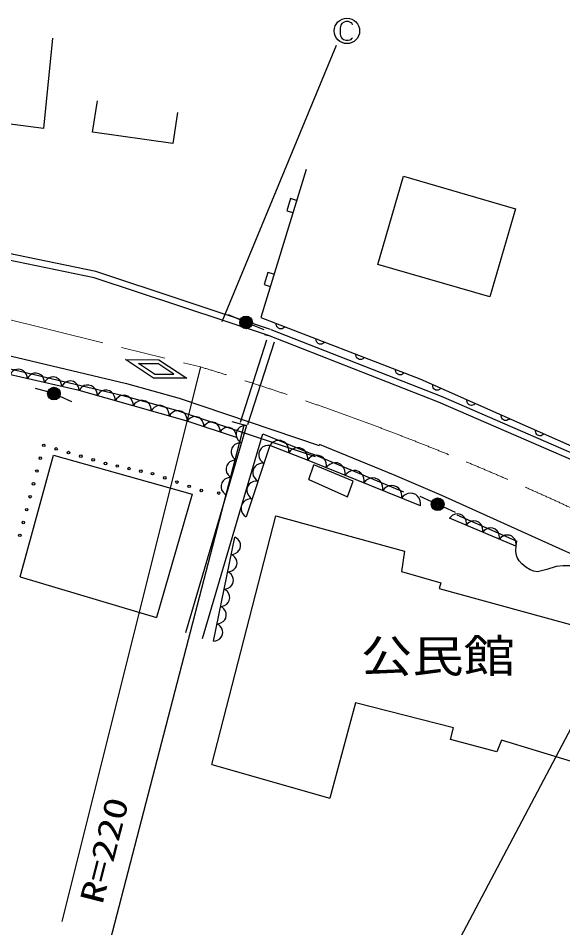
# Model space of a CAD drawing. Units: millimetres, scale not verified. Extents: x 40000 to 680000, y 20000 to 380000.
# Drawn here: x 273232 to 315887, y 245738 to 316936 of the extents above; entities that cross this region are included whole.
import ezdxf
from ezdxf.enums import TextEntityAlignment as Align

# ---------------------------------------------------------------- set-up
doc = ezdxf.new("R2010")
doc.units = ezdxf.units.MM
doc.header["$LTSCALE"] = 1000
doc.linetypes.add('CHAIN', pattern=[18.5, 12, -1.5, 3.5, -1.5])
doc.layers.add('M-BGD', color=7, linetype='Continuous', lineweight=25)
doc.layers.add('M-BMK', color=2, linetype='CHAIN', lineweight=13)
doc.styles.add('ＭＳ ゴシック', font='')
doc.styles.get('ＭＳ ゴシック').set_extended_font_data('MS Gothic')

# ---------------------------------------------------------------- blocks, each defined once
blk = doc.blocks.new('BUHIN245')
at = {"color": 7, "linetype": 'Continuous', "lineweight": 25}
for radius in [498, 440, 382, 322, 265, 195, 135, 77.5, 15]:
    blk.add_circle((0, 0), radius, dxfattribs=at)
blk = doc.blocks.new('BUHIN274')
at = {"color": 7, "linetype": 'Continuous', "lineweight": 25}
blk.add_lwpolyline([(327, -126), (272, -191), (208, -239), (118, -287), (31, -299), (-54, -292), (-156, -253), (-224, -201), (-280, -134), (-316, -37), (-331, 41), (-327, 126)], dxfattribs=at)
blk = doc.blocks.new('BUHIN275')
at = {"color": 7, "linetype": 'Continuous', "lineweight": 25}
blk.add_lwpolyline([(320, -142), (262, -204), (196, -249), (104, -293), (16, -300), (-69, -289), (-168, -245), (-233, -190), (-287, -120), (-318, -22), (-329, 57), (-320, 142)], dxfattribs=at)
blk = doc.blocks.new('BUHIN289')
at = {"color": 7, "linetype": 'Continuous', "lineweight": 25}
blk.add_lwpolyline([(651, -275), (665, -104), (640, 55), (574, 252), (464, 391), (331, 504), (130, 589), (-44, 605), (-220, 587), (-407, 498), (-535, 402), (-651, 275)], dxfattribs=at)
blk = doc.blocks.new('BUHIN290')
at = {"color": 7, "linetype": 'Continuous', "lineweight": 25}
blk.add_lwpolyline([(738, -298), (751, -106), (720, 74), (642, 294), (515, 448), (364, 574), (136, 666), (-60, 680), (-258, 657), (-467, 553), (-610, 444), (-738, 298)], dxfattribs=at)
blk = doc.blocks.new('BUHIN291')
at = {"color": 7, "linetype": 'Continuous', "lineweight": 25}
for radius in [498, 440, 382, 322, 265, 195, 135, 77.5, 15]:
    blk.add_circle((0, 0), radius, dxfattribs=at)
blk = doc.blocks.new('BUHIN294')
at = {"color": 7, "linetype": 'Continuous', "lineweight": 25}
blk.add_circle((0, 0), 99.5, dxfattribs=at)
blk = doc.blocks.new('BUHIN295')
at = {"color": 7, "linetype": 'Continuous', "lineweight": 25}
blk.add_circle((0, 0), 99.5, dxfattribs=at)
blk = doc.blocks.new('BUHIN296')
at = {"color": 7, "linetype": 'Continuous', "lineweight": 25}
blk.add_circle((0, 0), 99.5, dxfattribs=at)
blk = doc.blocks.new('BUHIN297')
at = {"color": 7, "linetype": 'Continuous', "lineweight": 25}
blk.add_circle((0, 0), 99.5, dxfattribs=at)
blk = doc.blocks.new('BUHIN301')
at = {"color": 7, "linetype": 'Continuous', "lineweight": 25}
blk.add_lwpolyline([(-140, -678), (27, -660), (176, -606), (352, -504), (464, -372), (548, -223), (592, -12), (573, 158), (523, 324), (401, 487), (285, 592), (140, 678)], dxfattribs=at)
blk = doc.blocks.new('BUHIN302')
at = {"color": 7, "linetype": 'Continuous', "lineweight": 25}
blk.add_lwpolyline([(197, 678), (27, 673), (-129, 630), (-317, 541), (-442, 416), (-539, 271), (-600, 61), (-596, -113), (-558, -286), (-447, -462), (-338, -578), (-197, -678)], dxfattribs=at)
blk = doc.blocks.new('BUHIN308')
at = {"color": 7, "linetype": 'Continuous', "lineweight": 25}
blk.add_lwpolyline([(677, -153), (661, 14), (610, 164), (511, 343), (381, 458), (233, 545), (24, 592), (-147, 577), (-314, 530), (-480, 411), (-587, 296), (-677, 153)], dxfattribs=at)
blk = doc.blocks.new('BUHIN309')
at = {"color": 7, "linetype": 'Continuous', "lineweight": 25}
blk.add_lwpolyline([(706, -201), (700, -23), (654, 138), (561, 333), (429, 462), (278, 562), (59, 625), (-122, 619), (-301, 578), (-483, 462), (-604, 347), (-706, 201)], dxfattribs=at)
blk = doc.blocks.new('BUHIN310')
at = {"color": 7, "linetype": 'Continuous', "lineweight": 25}
blk.add_lwpolyline([(641, -213), (642, -50), (606, 100), (529, 283), (413, 407), (279, 505), (80, 571), (-87, 573), (-253, 543), (-425, 444), (-540, 344), (-641, 213)], dxfattribs=at)
blk = doc.blocks.new('BUHIN312')
at = {"color": 7, "linetype": 'Continuous', "lineweight": 25}
blk.add_lwpolyline([(740, -290), (752, -98), (719, 81), (639, 301), (511, 453), (358, 577), (129, 667), (-67, 680), (-265, 654), (-473, 548), (-615, 437), (-740, 290)], dxfattribs=at)
blk = doc.blocks.new('BUHIN313')
at = {"color": 7, "linetype": 'Continuous', "lineweight": 25}
blk.add_lwpolyline([(232, 700), (54, 701), (-110, 662), (-310, 577), (-445, 451), (-552, 304), (-624, 87), (-626, -95), (-593, -277), (-484, -464), (-375, -590), (-232, -700)], dxfattribs=at)
blk = doc.blocks.new('BUHIN315')
at = {"color": 7, "linetype": 'Continuous', "lineweight": 25}
blk.add_lwpolyline([(147, 478), (-331, 625), (-625, -331), (-147, -478)], dxfattribs=at)
blk = doc.blocks.new('BUHIN318')
at = {"color": 7, "linetype": 'Continuous', "lineweight": 25}
blk.add_lwpolyline([(440, 475), (400, 570), (330, 640), (235, 695), (120, 725), (-75, 725), (-230, 695), (-390, 585), (-485, 445), (-525, 245), (-525, -245), (-485, -455), (-410, -580), (-265, -685), (-85, -725), (105, -725), (250, -710), (325, -665), (395, -600), (425, -530)], dxfattribs=at)
blk.add_circle((0, 0), 995, dxfattribs=at)

msp = doc.modelspace()

# ---------------------------------------------------------------- linework, layer by layer
at = {"layer": 'M-BGD'}
for p, q in [((275917, 315363), (275221, 308292)), ((289200, 293189), (298172, 314824)), ((279061, 308009), (279442, 310462)), ((285698, 309552), (285357, 307140)), ((275221, 308292), (271459, 308781)), ((285357, 307140), (279061, 308009)), ((295777, 305095), (292224, 293515)), ((301400, 297663), (303404, 304569)), ((303404, 304569), (312174, 302025)), ((312174, 302025), (310170, 295119)), ((279178, 296624), (266998, 299124)), ((279307, 297108), (267093, 299615)), ((310170, 295119), (301400, 297663)), ((292990, 292574), (279307, 297108)), ((292833, 292099), (279178, 296624)), ((290622, 293321), (289706, 293721)), ((292224, 293515), (304680, 288715)), ((291546, 292940), (292479, 292579)), ((292535, 292186), (292833, 292099)), ((306159, 286883), (292833, 292099)), ((293015, 292565), (306349, 287345)), ((290634, 285303), (292718, 291766)), ((293289, 291582), (291205, 285118)), ((270470, 290999), (281708, 288342)), ((281460, 287373), (270264, 290020)), ((281650, 290218), (284260, 290205)), ((283822, 288771), (281650, 290218)), ((283913, 289070), (282648, 289913)), ((282648, 289913), (284168, 289906)), ((285433, 289063), (284168, 289906)), ((284260, 290205), (286432, 288758)), ((278001, 287800), (271236, 289330)), ((287514, 289640), (276659, 246219)), ((283913, 289070), (285433, 289063)), ((286432, 288758), (283822, 288771)), ((304680, 288715), (323487, 280387)), ((275551, 287690), (274588, 287959)), ((286479, 285388), (278001, 287800)), ((281708, 288342), (285835, 287205)), ((276489, 287350), (277400, 286939)), ((285545, 286248), (281460, 287373)), ((285835, 287205), (296814, 283493)), ((306349, 287345), (328963, 277508)), ((296513, 282612), (285545, 286248)), ((328763, 277050), (306159, 286883)), ((275464, 225558), (290918, 285074)), ((290323, 284107), (286479, 285388)), ((291103, 285053), (289524, 279628)), ((289956, 285363), (291103, 285053)), ((287665, 268386), (292382, 284399)), ((292382, 284399), (296282, 282822)), ((292938, 283501), (291079, 277904)), ((295900, 282341), (292938, 283501)), ((302744, 281144), (296828, 283561)), ((273392, 273214), (275992, 282744)), ((275992, 282744), (286850, 279678)), ((296274, 282828), (303412, 279855)), ((304740, 278778), (295887, 282351)), ((295996, 280822), (296385, 281980)), ((299469, 280699), (296385, 281980)), ((295996, 280822), (299023, 279483)), ((299023, 279483), (299469, 280699)), ((306408, 279574), (302744, 281144)), ((286850, 279678), (284071, 270026)), ((289524, 279628), (286340, 268823)), ((305629, 279092), (304717, 279502)), ((315879, 275304), (306408, 279574)), ((306540, 278681), (307451, 278268)), ((288390, 258520), (293412, 277990)), ((293412, 277990), (303485, 275216)), ((312220, 275604), (307016, 277801)), ((307580, 278065), (312292, 276007)), ((288521, 268175), (290198, 276316)), ((303121, 235989), (323780, 275085)), ((303485, 275216), (303261, 273638)), ((322081, 272491), (315879, 275304)), ((303261, 273638), (306343, 272738)), ((273392, 273214), (284071, 270026)), ((306343, 272738), (306193, 272287)), ((306193, 272287), (327843, 266365)), ((299660, 263338), (297636, 255896)), ((307328, 261390), (299660, 263338)), ((307103, 260487), (307328, 261390)), ((310711, 259513), (307103, 260487)), ((311087, 260415), (310711, 259513)), ((316574, 258766), (311087, 260415)), ((288390, 258520), (297636, 255896))]:
    msp.add_line(p, q, dxfattribs=at)
msp.add_lwpolyline([(316494, 274067), (315927, 274080), (315370, 274031), (314635, 273781), (313907, 273599), (313618, 273646), (313333, 273755), (312999, 273956), (312689, 274215), (312469, 274462), (312307, 274733), (312226, 274989), (312201, 275270), (312230, 275634), (312292, 276007)], dxfattribs=at)
msp.add_circle((288935, 279766), 99.5, dxfattribs=at)
at = {"layer": 'M-BMK'}
msp.add_line((268219, 294410), (287514, 289640), dxfattribs=at)
msp.add_arc((224031, 78998), 220000, 63.03765, 73.22838, dxfattribs=at)

# ---------------------------------------------------------------- block references
at = {"layer": 'M-BGD'}
for name, p in [('BUHIN318', (298981, 315941)), ('BUHIN315', (294889, 302200)), ('BUHIN315', (293112, 296410)), ('BUHIN291', (291080, 293121)), ('BUHIN274', (293781, 292915)), ('BUHIN274', (296895, 291715)), ('BUHIN274', (300009, 290515)), ('BUHIN308', (273265, 288871)), ('BUHIN308', (274618, 288565)), ('BUHIN274', (303123, 289315)), ('BUHIN308', (275971, 288259)), ('BUHIN308', (277324, 287953)), ('BUHIN291', (276033, 287555)), ('BUHIN309', (278707, 287599)), ('BUHIN309', (280120, 287197)), ('BUHIN275', (306023, 288120)), ('BUHIN309', (281533, 286795)), ('BUHIN309', (282946, 286393)), ('BUHIN275', (308710, 286930)), ('BUHIN309', (284359, 285991)), ('BUHIN309', (285772, 285589)), ('BUHIN310', (287120, 285175)), ('BUHIN275', (311397, 285740)), ('BUHIN310', (288401, 284748)), ('BUHIN310', (289682, 284321)), ('BUHIN302', (290906, 284375)), ('BUHIN275', (314083, 284551)), ('BUHIN294', (275234, 283507)), ('BUHIN302', (290511, 283019)), ('BUHIN313', (292705, 282801)), ('BUHIN312', (293678, 283211)), ('BUHIN295', (276201, 283221)), ('BUHIN295', (277169, 282936)), ('BUHIN295', (278136, 282650)), ('BUHIN312', (295159, 282631)), ('BUHIN290', (296625, 282053)), ('BUHIN294', (274967, 282500)), ('BUHIN295', (279104, 282364)), ('BUHIN295', (280071, 282078)), ('BUHIN296', (280993, 281880)), ('BUHIN302', (290116, 281663)), ('BUHIN313', (292241, 281402)), ('BUHIN290', (298100, 281458)), ('BUHIN294', (274700, 281493)), ('BUHIN296', (281914, 281681)), ('BUHIN296', (282836, 281483)), ('BUHIN296', (283757, 281285)), ('BUHIN290', (299576, 280862)), ('BUHIN294', (274433, 280485)), ('BUHIN297', (284711, 280955)), ('BUHIN297', (285665, 280626)), ('BUHIN302', (289721, 280306)), ('BUHIN313', (291776, 280003)), ('BUHIN290', (301051, 280267)), ('BUHIN297', (286619, 280297)), ('BUHIN297', (287573, 279967)), ('BUHIN290', (302527, 279671)), ('BUHIN294', (274166, 279478)), ('BUHIN313', (291312, 278604)), ('BUHIN290', (304002, 279076)), ('BUHIN245', (306085, 278887)), ('BUHIN294', (273899, 278471)), ('BUHIN289', (307666, 277526)), ('BUHIN294', (273632, 277463)), ('BUHIN289', (308967, 276977)), ('BUHIN289', (310269, 276428)), ('BUHIN294', (273366, 276456)), ('BUHIN301', (290058, 275637)), ('BUHIN289', (311570, 275878)), ('BUHIN301', (289779, 274280)), ('BUHIN301', (289499, 272923)), ('BUHIN301', (289220, 271567)), ('BUHIN301', (288940, 270210)), ('BUHIN301', (288661, 268853))]:
    msp.add_blockref(name, p, dxfattribs=at)

# ---------------------------------------------------------------- texts
at = {"layer": 'M-BGD', "style": 'ＭＳ ゴシック', "width": 1.15}
msp.add_text('公民館', height=2566, dxfattribs=at).set_placement((300068, 264958), align=Align.BOTTOM_LEFT)
at = {"layer": 'M-BGD', "style": 'ＭＳ ゴシック', "width": 1.35}
msp.add_text('R=220', height=1833, rotation=75.6, dxfattribs=at).set_placement((280356, 247369), align=Align.BOTTOM_LEFT)

doc.saveas('drawing.dxf')
